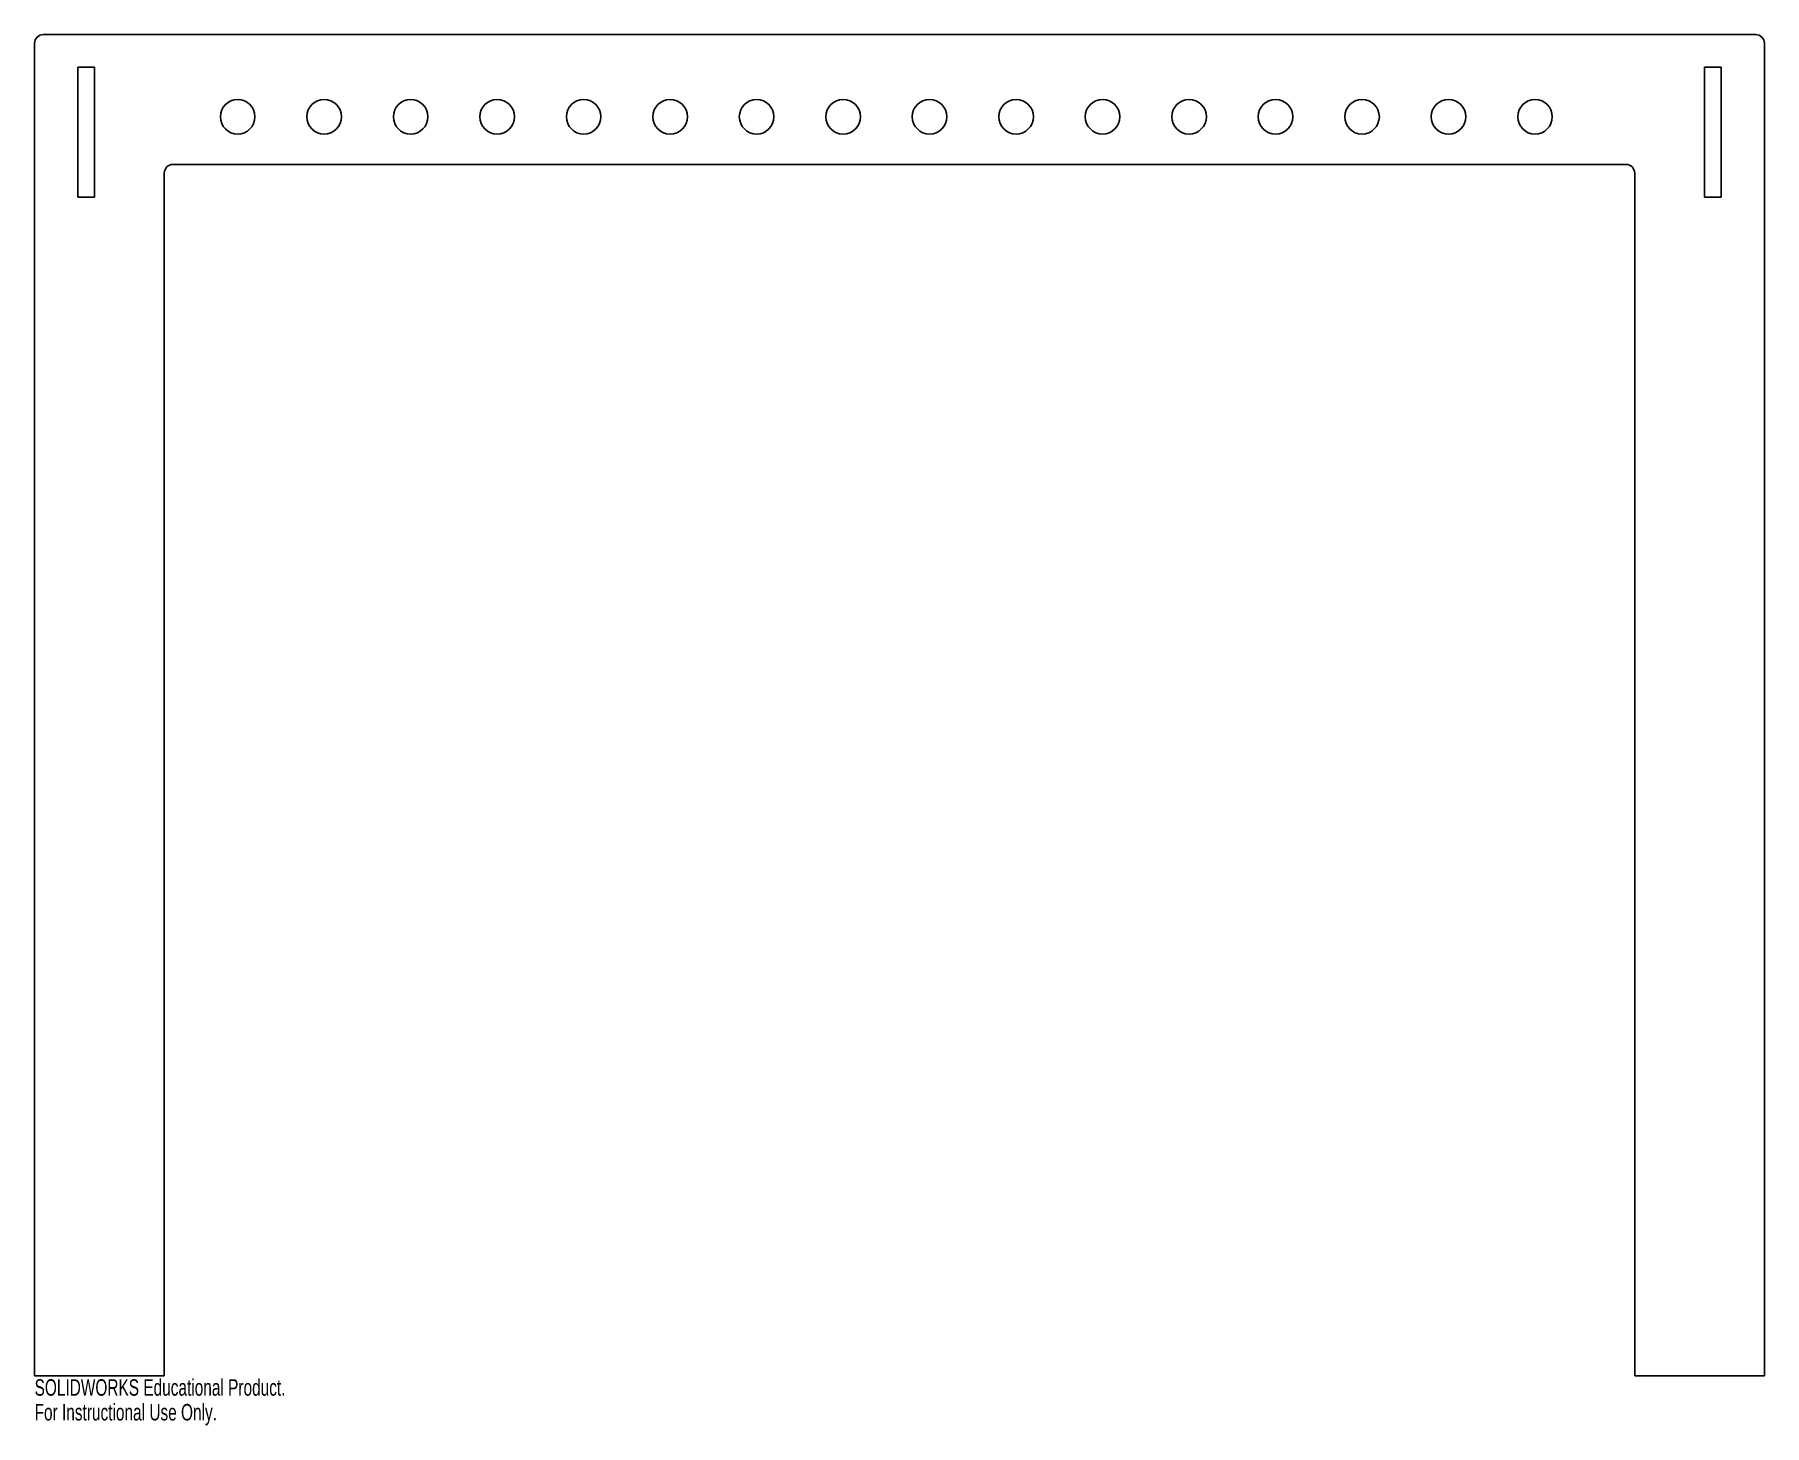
# Model space of a CAD drawing. Header units: inches. Extents: x -10 to 10, y -15.3 to 0.8.
import ezdxf

# ---------------------------------------------------------------- set-up
doc = ezdxf.new("R2010")
doc.units = ezdxf.units.IN
doc.header["$MEASUREMENT"] = 0
doc.styles.add('SLDTEXTSTYLE0', font='TXT', dxfattribs={"width": 0.7})

msp = doc.modelspace()

# ---------------------------------------------------------------- linework, layer by layer
at = {"color": 7, "linetype": 'Continuous', "lineweight": 25}
for p, q in [((-10, 0.65), (-10, -14.75)), ((-9.9, 0.75), (9.9, 0.75)), ((10, 0.65), (10, -14.75)), ((-9.5, 0.375), (-9.5, -1.13)), ((-9.309, 0.375), (-9.5, 0.375)), ((-9.309, -1.13), (-9.309, 0.375)), ((9.5, 0.375), (9.309, 0.375)), ((9.309, 0.375), (9.309, -1.13)), ((9.5, -1.13), (9.5, 0.375)), ((-8.4, -0.75), (8.4, -0.75)), ((-8.5, -0.85), (-8.5, -14.75)), ((8.5, -0.85), (8.5, -14.75)), ((-9.5, -1.13), (-9.309, -1.13)), ((9.309, -1.13), (9.5, -1.13)), ((-10, -14.75), (-8.5, -14.75)), ((10, -14.75), (8.5, -14.75))]:
    msp.add_line(p, q, dxfattribs=at)
for centre in [(-7.652, -0.199), (-6.652, -0.199), (-5.652, -0.199), (-4.652, -0.199), (-3.652, -0.199), (-2.652, -0.199), (-1.652, -0.199), (-0.652, -0.199), (0.348, -0.199), (1.348, -0.199), (2.348, -0.199), (3.348, -0.199), (4.348, -0.199), (5.348, -0.199), (6.348, -0.199), (7.348, -0.199)]:
    msp.add_circle(centre, 0.2, dxfattribs=at)
for centre, start, end in [((-9.9, 0.65), 90, 180), ((9.9, 0.65), 0, 90), ((-8.4, -0.85), 90, 180), ((8.4, -0.85), 0, 90)]:
    msp.add_arc(centre, 0.1, start, end, dxfattribs=at)

# ---------------------------------------------------------------- texts
at = {"color": 7, "linetype": 'Continuous', "char_height": 0.1903, "attachment_point": 1, "style": 'SLDTEXTSTYLE0'}
for s, insert in [('SOLIDWORKS Educational Product.', (-10, -14.79)), ('For Instructional Use Only.', (-10, -15.076))]:
    msp.add_mtext(s, dxfattribs=dict(at, insert=insert))

doc.saveas('drawing.dxf')
